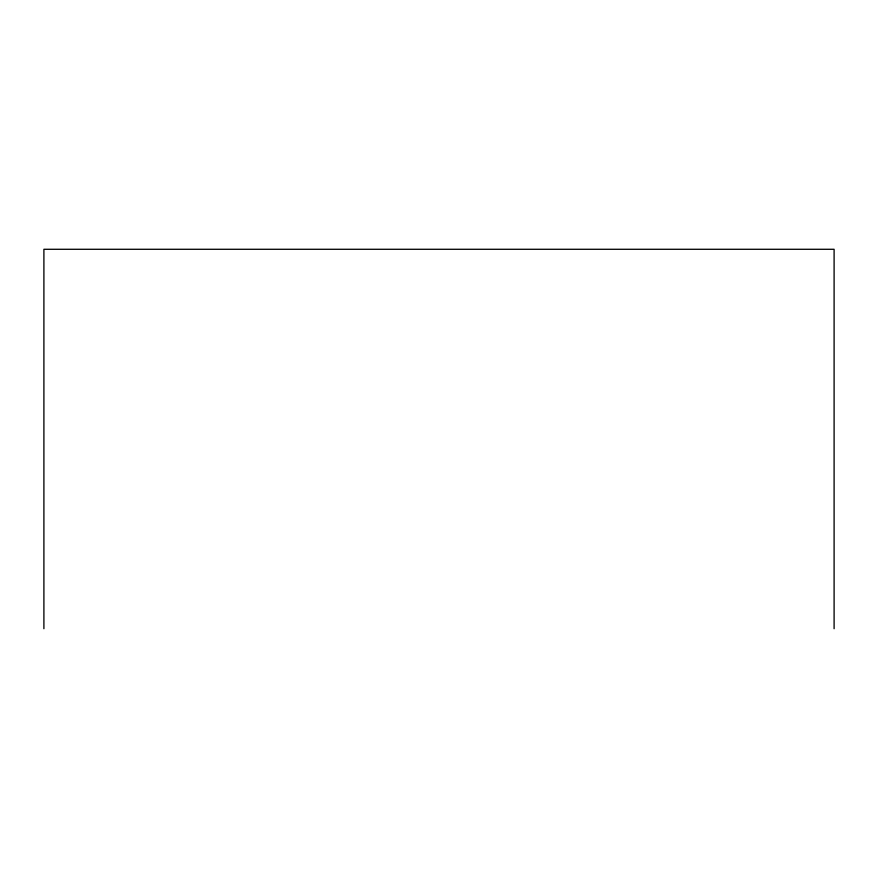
<?xml version="1.0" encoding="UTF-8"?>
<svg xmlns="http://www.w3.org/2000/svg" width="878" height="878" viewBox="0 0 878 878"><rect width="100%" height="100%" fill="white"/><g stroke="black" fill="none" stroke-linecap="round" stroke-linejoin="round"><path stroke-width="1.32" d="M834.1 628.714L834.1 249.286L43.9 249.286L43.9 628.714"/></g></svg>
